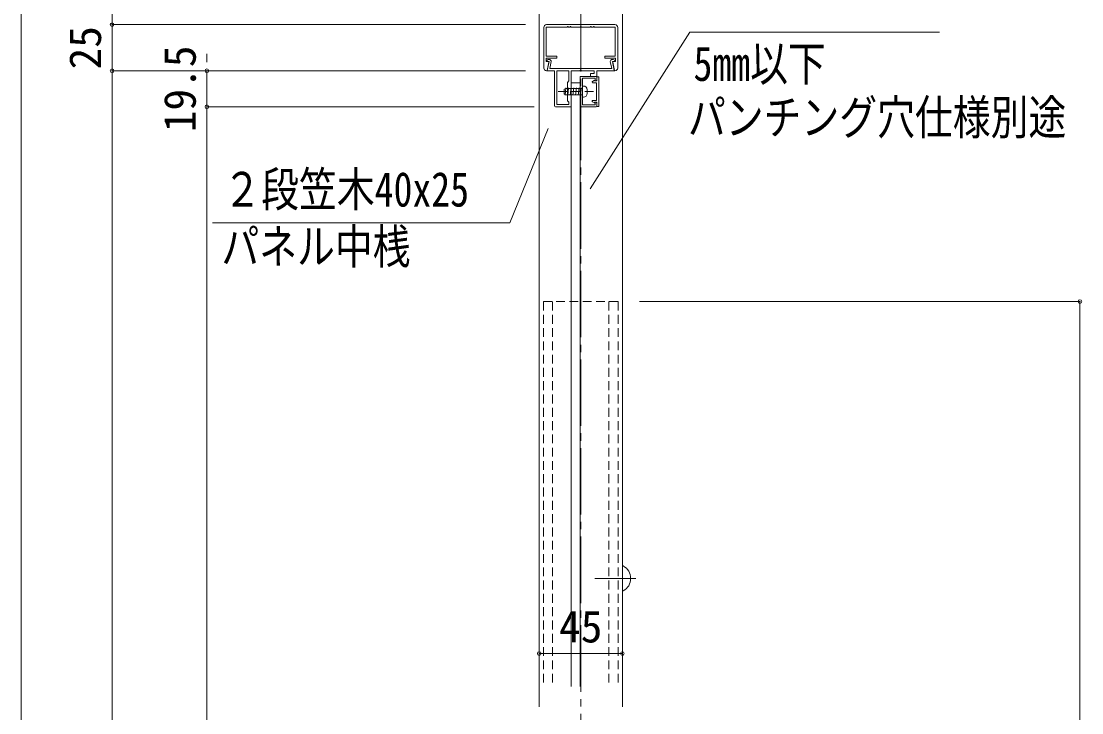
# Model space of a CAD drawing. Units: millimetres at full size. Extents: x -1603 to 1599, y -1129 to 1133.
# Drawn here: x -355 to 219, y -106 to 269 of the extents above; entities that cross this region are included whole.
import ezdxf
from ezdxf.enums import TextEntityAlignment as Align

# ---------------------------------------------------------------- set-up
doc = ezdxf.new("R2010")
doc.units = ezdxf.units.MM
doc.header["$LTSCALE"] = 4
doc.header["$PDMODE"] = 32
doc.header["$PDSIZE"] = 2
doc.linetypes.add('CHAIN2', pattern=[12, 9, -1, 1, -1])
doc.linetypes.add('DASHED1', pattern=[1.8, 1.2, -0.6])
for name, color, linetype, lineweight in [('0-0_0', 7, 'Continuous', 18), ('0-1_1手摺寸法', 3, 'Continuous', 18), ('0-4_2躯体線', 4, 'Continuous', 9), ('0-5_3中心線', 2, 'CHAIN2', 18), ('0-6_41ｱﾙﾐ', 6, 'Continuous', 18), ('0-8_51破線ｱﾙﾐ', 3, 'DASHED1', 18), ('0-9_6ﾊｯﾁﾝｸﾞ', 4, 'Continuous', 9), ('0-B_CYAN', 4, 'Continuous', 9), ('1-0_アンカー', 4, 'Continuous', 9)]:
    doc.layers.add(name, color=color, linetype=linetype, lineweight=lineweight)
doc.styles.add('ＭＳ ゴシック', font='')
doc.styles.get('ＭＳ ゴシック').set_extended_font_data('MS Gothic')

msp = doc.modelspace()

# ---------------------------------------------------------------- linework, layer by layer
at = {"layer": '0-0_0'}
for p, q in [((-74.796, 372.108), (-74.796, -91.386)), ((-29.796, 372.108), (-29.796, -91.386))]:
    msp.add_line(p, q, dxfattribs=at)
for points in [[(-47.182, 178.112), (6.823, 263.077), (141.918, 263.077)], [(-69.98, 210.846), (-90.783, 159.779), (-251.738, 159.779)]]:
    msp.add_lwpolyline(points, dxfattribs=at)
at = {"layer": '0-1_1手摺寸法'}
for p, q in [((-355.23, -682.892), (-355.23, 417.108)), ((-355.23, 412.508), (-355.23, -678.292)), ((-306.006, 372.108), (-306.006, 267.108)), ((-82.296, 267.108), (-306.006, 267.108)), ((-306.006, 242.108), (-306.006, 267.108)), ((-82.296, 267.108), (-306.006, 267.108)), ((-306.006, 267.108), (-306.006, 242.108)), ((-254.731, 246.708), (-254.731, 251.308)), ((-82.296, 242.108), (-306.006, 242.108)), ((-82.296, 242.108), (-306.006, 242.108)), ((-306.006, -582.892), (-306.006, 242.108)), ((-93.796, 242.108), (-254.731, 242.108)), ((-254.731, 242.108), (-254.731, 222.608)), ((-254.731, 222.608), (-254.731, 242.108)), ((-306.006, 237.508), (-306.006, -578.292)), ((-306.006, 237.508), (-306.006, 232.908)), ((-77.546, 222.608), (-254.731, 222.608)), ((-77.546, 222.608), (-254.731, 222.608)), ((-254.731, -563.392), (-254.731, 222.608)), ((-254.731, 218.008), (-254.731, 213.408)), ((-254.731, 218.008), (-254.731, -558.792)), ((-20.546, 117.108), (217.934, 117.108)), ((217.934, 117.108), (217.934, -682.892)), ((217.934, -678.292), (217.934, 112.508)), ((-74.796, -102.536), (-74.796, -73.583)), ((-29.796, -73.583), (-74.796, -73.583)), ((-70.196, -73.583), (-34.396, -73.583)), ((-29.796, -102.536), (-29.796, -73.583))]:
    msp.add_line(p, q, dxfattribs=at)
for p in [(-306.006, 267.108), (-306.006, 242.108), (-254.731, 242.108), (-254.731, 222.608), (217.934, 117.108), (-74.796, -73.583), (-29.796, -73.583)]:
    msp.add_point(p, dxfattribs=at)
at = {"layer": '0-4_2躯体線'}
for p, q in [((-29.796, -39.642), (-29.796, -26.142)), ((-29.296, -26.142), (-29.796, -26.142)), ((-44.736, -32.892), (-22.48, -32.892)), ((-29.296, -39.642), (-29.796, -39.642))]:
    msp.add_line(p, q, dxfattribs=at)
msp.add_arc((-32.991, -32.892), 7.695, 298.699, 61.301, dxfattribs=at)
at = {"layer": '0-5_3中心線'}
msp.add_line((-52.296, 469.737), (-52.296, -842.622), dxfattribs=at)
at = {"layer": '0-6_41ｱﾙﾐ'}
for p, q in [((-72.296, 265.608), (-72.296, 243.608)), ((-70.996, 265.808), (-70.996, 250.108)), ((-59.596, 265.808), (-70.996, 265.808)), ((-52.296, 267.108), (-70.796, 267.108)), ((-59.465, 266.014), (-59.596, 265.808)), ((-59.127, 266.014), (-58.996, 265.808)), ((-58.096, 265.808), (-58.996, 265.808)), ((-57.965, 266.014), (-58.096, 265.808)), ((-57.627, 266.014), (-57.496, 265.808)), ((-52.296, 267.108), (-33.796, 267.108)), ((-52.127, 266.014), (-51.996, 265.808)), ((-51.996, 265.808), (-47.096, 265.808)), ((-46.965, 266.014), (-47.096, 265.808)), ((-46.627, 266.014), (-46.496, 265.808)), ((-46.496, 265.808), (-45.596, 265.808)), ((-45.465, 266.014), (-45.596, 265.808)), ((-45.127, 266.014), (-44.996, 265.808)), ((-44.996, 265.808), (-33.596, 265.808)), ((-33.596, 265.808), (-33.596, 250.108)), ((-32.296, 265.608), (-32.296, 243.608)), ((-71.096, 248.908), (-65.296, 248.908)), ((-70.996, 250.108), (-65.296, 250.108)), ((-70.596, 247.108), (-69.496, 247.108)), ((-69.496, 247.108), (-70.448, 242.347)), ((-68.272, 247.108), (-69.032, 243.308)), ((-65.296, 250.108), (-65.296, 248.908)), ((-39.296, 250.108), (-39.296, 248.908)), ((-33.596, 250.108), (-39.296, 250.108)), ((-33.496, 248.908), (-39.296, 248.908)), ((-36.32, 247.108), (-35.56, 243.308)), ((-35.096, 247.108), (-34.144, 242.347)), ((-33.996, 247.108), (-35.096, 247.108)), ((-33.496, 247.108), (-34.73, 247.108)), ((-33.496, 248.908), (-33.496, 247.108)), ((-70.796, 242.108), (-70.66, 242.108)), ((-70.464, 242.268), (-69.568, 246.749)), ((-66.546, 242.108), (-70.252, 242.108)), ((-35.56, 243.308), (-69.032, 243.308)), ((-66.546, 242.108), (-66.546, 223.108)), ((-58.746, 242.108), (-65.346, 242.108)), ((-65.346, 242.108), (-65.346, 223.808)), ((-58.746, 236.658), (-58.746, 242.108)), ((-57.546, 231.431), (-57.546, 242.108)), ((-52.869, 242.108), (-57.546, 242.108)), ((-52.396, 242.381), (-52.869, 242.108)), ((-52.196, 242.381), (-51.722, 242.108)), ((-45.046, 242.108), (-51.722, 242.108)), ((-43.546, 242.108), (-34.34, 242.108)), ((-43.546, 239.608), (-43.546, 242.108)), ((-34.128, 242.268), (-35.024, 246.749)), ((-33.796, 242.108), (-33.932, 242.108)), ((-59.546, 235.858), (-58.746, 236.658)), ((-59.546, 235.858), (-59.546, 225.858)), ((-52.546, 231.158), (-52.546, 239.108)), ((-52.546, 239.108), (-44.046, 239.108)), ((-51.346, 223.608), (-51.346, 238.108)), ((-51.346, 238.108), (-44.546, 238.108)), ((-47.046, 239.108), (-47.046, 240.608)), ((-44.046, 239.108), (-47.046, 239.108)), ((-45.122, 236.862), (-45.994, 236.359)), ((-44.796, 236.708), (-44.796, 236.608)), ((-43.546, 236.608), (-44.796, 236.608)), ((-44.546, 238.108), (-44.546, 236.808)), ((-44.254, 236.63), (-43.546, 237.039)), ((-43.546, 238.608), (-43.546, 237.039)), ((-57.819, 230.958), (-57.546, 231.431)), ((-57.819, 230.758), (-57.546, 230.284)), ((-57.546, 222.608), (-57.546, 230.284)), ((-52.546, 231.158), (-52.339, 231.026)), ((-52.546, 231.158), (-52.339, 231.026)), ((-52.546, 230.558), (-52.339, 230.688)), ((-52.546, 230.558), (-52.339, 230.688)), ((-52.546, 222.608), (-52.546, 230.558)), ((-59.546, 225.858), (-58.746, 225.058)), ((-58.746, 225.058), (-58.746, 223.808)), ((-45.122, 224.852), (-45.994, 225.356)), ((-43.746, 226.108), (-45.748, 226.108)), ((-44.796, 225.008), (-44.796, 225.108)), ((-43.546, 225.108), (-44.796, 225.108)), ((-44.546, 223.608), (-44.546, 224.908)), ((-44.254, 225.085), (-43.546, 224.676)), ((-43.546, 222.858), (-43.546, 225.108)), ((-43.546, 223.108), (-43.546, 224.676)), ((-66.046, 222.608), (-57.546, 222.608)), ((-65.346, 223.808), (-58.746, 223.808)), ((-52.546, 222.608), (-44.046, 222.608)), ((-51.346, 223.608), (-44.546, 223.608)), ((-42.546, 222.858), (-43.546, 222.858))]:
    msp.add_line(p, q, dxfattribs=at)
for points in [[(-52.465, 266.014), (-52.596, 265.808), (-57.496, 265.808)], [(-71.096, 248.908), (-71.096, 247.108), (-69.862, 247.108)], [(-47.046, 240.608), (-45.046, 240.608), (-45.046, 242.108)], [(-43.746, 226.108), (-43.746, 235.608), (-45.748, 235.608)], [(-43.546, 236.608), (-43.546, 238.858), (-43.546, 236.608)], [(-42.546, 222.858), (-42.546, 238.858), (-43.546, 238.858)]]:
    msp.add_lwpolyline(points, dxfattribs=at)
for centre, radius, start, end in [((-70.796, 265.608), 1.5, 90, 180), ((-59.296, 265.908), 0.2, 32.334, 147.666), ((-57.796, 265.908), 0.2, 32.334, 147.666), ((-52.296, 265.908), 0.2, 90, 147.666), ((-52.296, 265.908), 0.2, 32.334, 90), ((-46.796, 265.908), 0.2, 32.334, 147.666), ((-45.296, 265.908), 0.2, 32.334, 147.666), ((-33.796, 265.608), 1.5, 0, 90), ((-69.548, 247.029), 1.278, 3.513, 167.425), ((-70.596, 247.308), 0.2, 180, 270), ((-69.862, 246.808), 0.3, 348.69, 90), ((-35.044, 247.029), 1.278, 12.575, 176.487), ((-34.73, 246.808), 0.3, 90, 191.31), ((-33.996, 247.308), 0.2, 270, 0), ((-70.796, 243.608), 1.5, 180, 270), ((-70.66, 242.308), 0.2, 270, 348.69), ((-70.252, 242.308), 0.2, 168.69, 270), ((-52.296, 242.208), 0.2, 60, 120), ((-34.34, 242.308), 0.2, 270, 11.31), ((-33.932, 242.308), 0.2, 191.31, 270), ((-33.796, 243.608), 1.5, 270, 0), ((-45.792, 236.009), 0.404, 119.925, 276.157), ((-44.996, 236.708), 0.2, 0, 129.207), ((-44.346, 236.808), 0.2, 180, 302.57), ((-44.046, 239.608), 0.5, 270, 0), ((-44.046, 238.608), 0.5, 0, 90), ((-57.646, 230.858), 0.2, 150, 210), ((-52.446, 230.858), 0.2, 302.334, 57.666), ((-52.446, 230.858), 0.2, 302.334, 57.666), ((-45.792, 225.706), 0.404, 83.843, 240.075), ((-44.996, 225.008), 0.2, 230.793, 0), ((-44.346, 224.908), 0.2, 57.43, 180), ((-66.046, 223.108), 0.5, 180, 270), ((-44.046, 223.108), 0.5, 270, 0)]:
    msp.add_arc(centre, radius, start, end, dxfattribs=at)
at = {"layer": '0-8_51破線ｱﾙﾐ'}
msp.add_line((-45.353, 230.858), (-64.507, 230.858), dxfattribs=at)
at = {"layer": '0-9_6ﾊｯﾁﾝｸﾞ'}
for p, q in [((-60.346, 232.608), (-61.346, 232.193)), ((-61.346, 229.522), (-61.346, 232.193)), ((-60.774, 228.858), (-60.304, 232.858)), ((-60.774, 228.858), (-60.304, 232.858)), ((-51.346, 232.608), (-60.346, 232.608)), ((-59.364, 228.858), (-58.895, 232.858)), ((-59.364, 228.858), (-58.895, 232.858)), ((-57.954, 228.858), (-57.485, 232.858)), ((-57.954, 228.858), (-57.485, 232.858)), ((-56.545, 228.858), (-56.076, 232.858)), ((-56.545, 228.858), (-56.076, 232.858)), ((-55.135, 228.858), (-54.666, 232.858)), ((-55.135, 228.858), (-54.666, 232.858)), ((-53.726, 228.858), (-53.256, 232.858)), ((-53.726, 228.858), (-53.256, 232.858)), ((-52.408, 228.858), (-51.939, 232.858)), ((-52.408, 228.858), (-51.939, 232.858)), ((-51.346, 228.058), (-51.346, 233.658)), ((-50.846, 233.858), (-51.146, 233.858)), ((-48.846, 229.858), (-48.846, 231.858)), ((-60.346, 229.108), (-61.346, 229.522)), ((-51.346, 229.108), (-60.346, 229.108)), ((-50.846, 227.858), (-51.146, 227.858))]:
    msp.add_line(p, q, dxfattribs=at)
for centre, radius, start, end in [((-51.146, 233.658), 0.2, 90, 180), ((-50.846, 231.858), 2, 0, 90), ((-50.846, 229.858), 2, 270, 0), ((-51.146, 228.058), 0.2, 180, 270)]:
    msp.add_arc(centre, radius, start, end, dxfattribs=at)
at = {"layer": '0-B_CYAN'}
msp.add_line((-52.546, -91.386), (-52.546, 235.668), dxfattribs=at)
msp.add_lwpolyline([(-57.546, -91.386), (-57.546, 235.668), (-52.546, 235.668)], dxfattribs=at)
at = {"layer": '1-0_アンカー', "linetype": 'DASHED1'}
for p, q in [((-32.046, 117.108), (-72.546, 117.108)), ((-72.546, 117.108), (-72.546, -91.386)), ((-67.546, 117.108), (-67.546, -91.386)), ((-37.046, 117.108), (-37.046, -91.386)), ((-32.046, 117.108), (-32.046, -91.386))]:
    msp.add_line(p, q, dxfattribs=at)

# ---------------------------------------------------------------- texts
at = {"layer": '0-0_0', "style": 'ＭＳ ゴシック', "width": 0.8}
for s, p in [('5mm以下', (8.732, 230.996)), ('パンチング穴仕様別途', (5.719, 201.926)), ('２段笠木40x25', (-245.797, 162.922)), ('パネル中桟', (-246.87, 131.938))]:
    msp.add_text(s, height=18.77, dxfattribs=at).set_placement(p, align=Align.BOTTOM_LEFT)
at = {"layer": '0-1_1手摺寸法', "style": 'ＭＳ ゴシック'}
for s, p in [('25', (-306.825, 242.831)), ('19.5', (-255.55, 208.805))]:
    msp.add_text(s, height=17.27, rotation=90, dxfattribs=at).set_placement(p, align=Align.BOTTOM_LEFT)
msp.add_text('45', height=17.27, dxfattribs=at).set_placement((-64.072, -72.764), align=Align.BOTTOM_LEFT)

doc.saveas('drawing.dxf')
